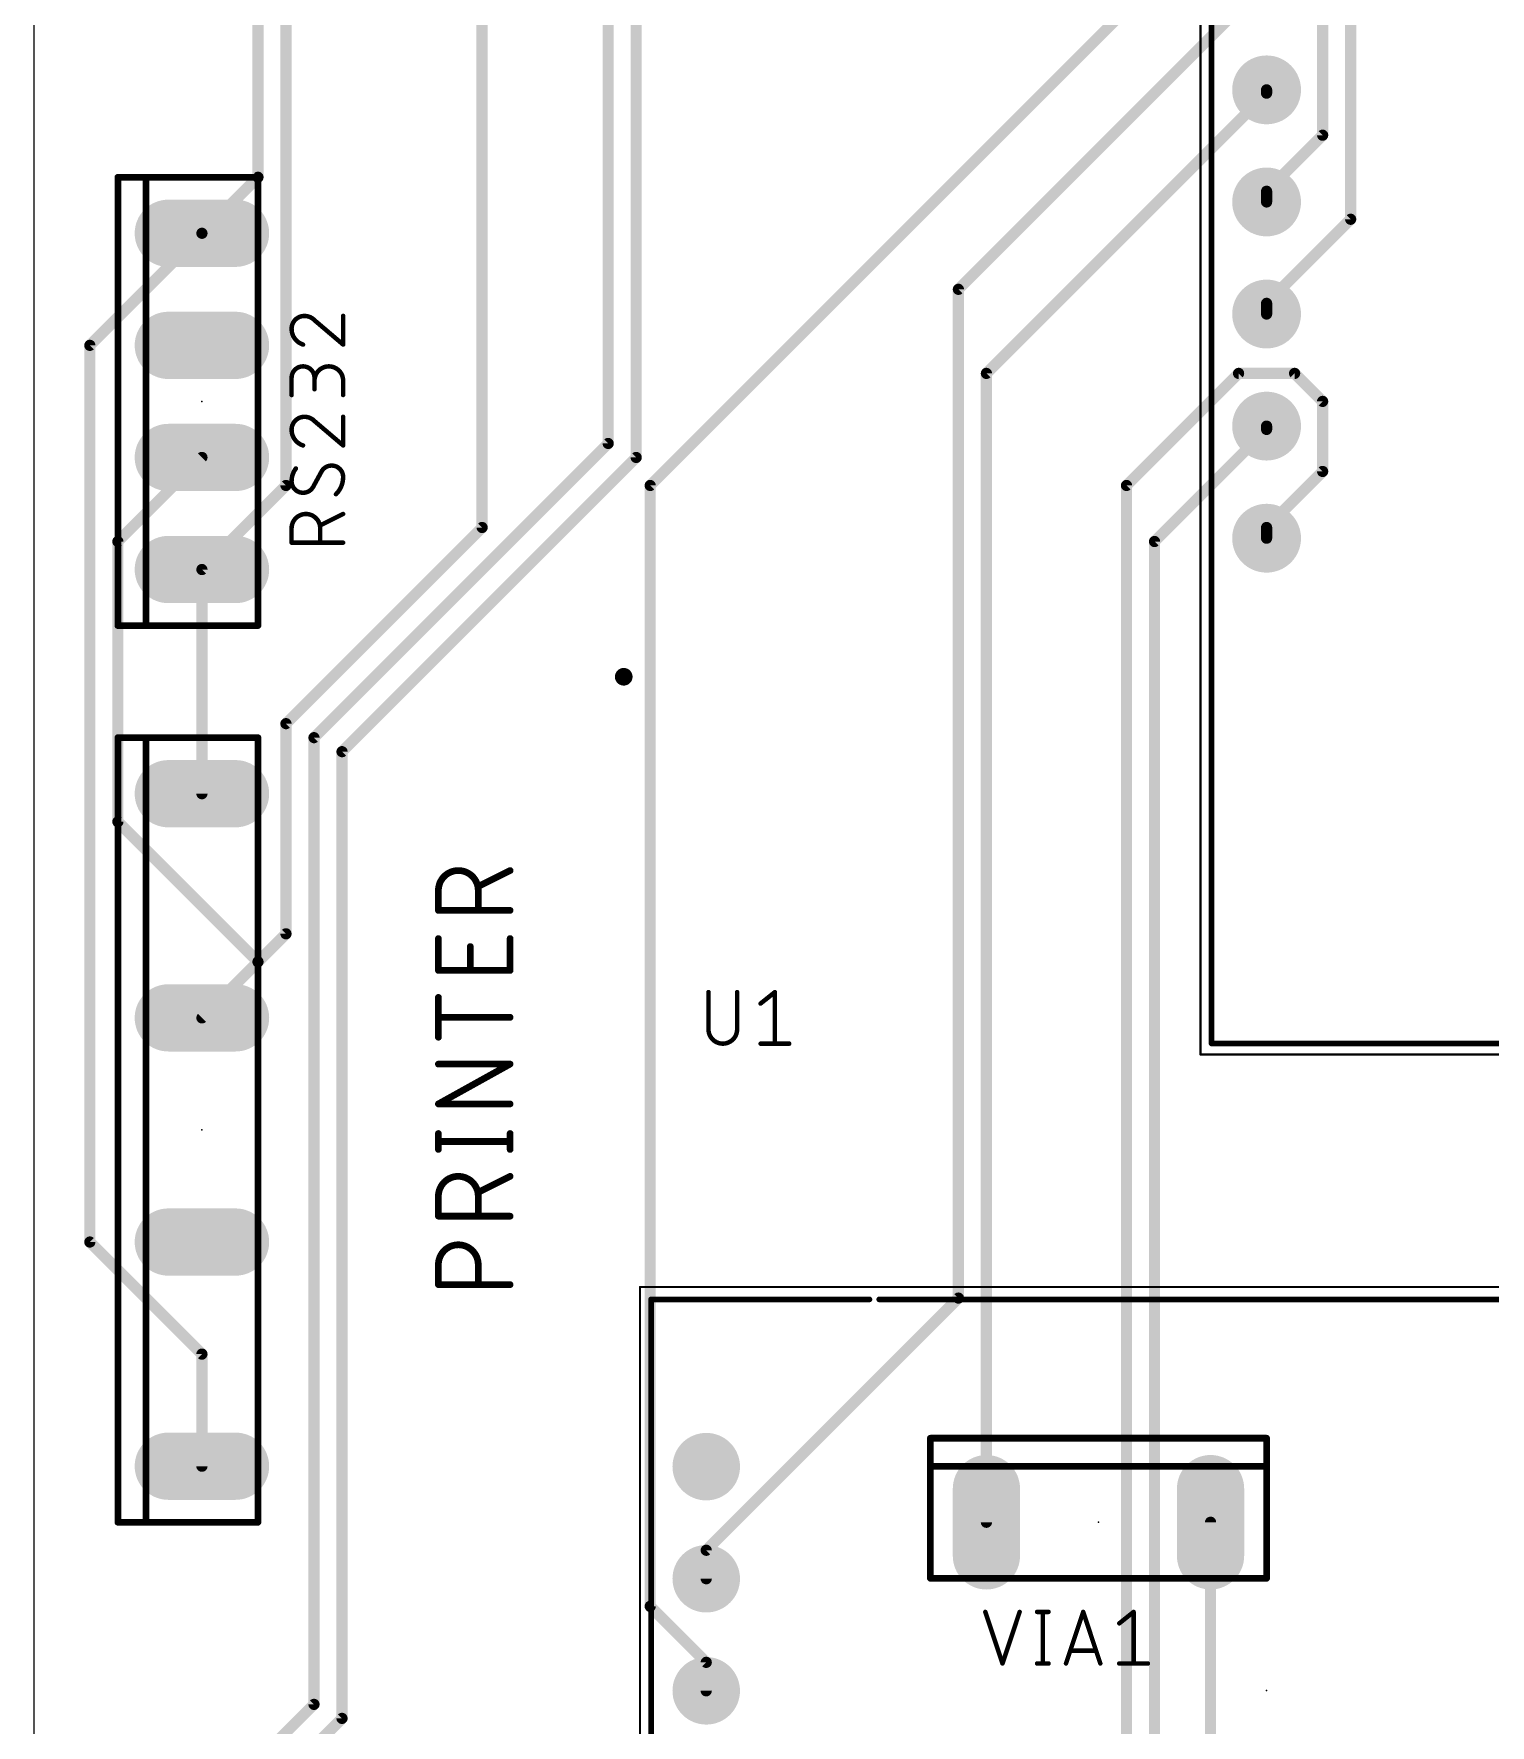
# Model space of a CAD drawing. Extents: x 0 to 84, y -53 to 109.
# Drawn here: x 0 to 33.01, y 37.31 to 75.64 of the extents above; entities that cross this region are included whole.
import ezdxf

# ---------------------------------------------------------------- set-up
doc = ezdxf.new("R2010")
doc.units = 0
for name, color, linetype in [('16', 132, 'CONTINUOUS'), ('17', 110, 'CONTINUOUS'), ('20', 31, 'CONTINUOUS'), ('21', 253, 'CONTINUOUS'), ('23', 53, 'CONTINUOUS'), ('25', 253, 'CONTINUOUS'), ('39', 12, 'CONTINUOUS'), ('51', 253, 'CONTINUOUS')]:
    doc.layers.add(name, color=color, linetype=linetype)

# ---------------------------------------------------------------- blocks, each defined once
blk = doc.blocks.new('ROUNDP')
at = {"const_width": 0.5}
blk.add_lwpolyline([(0, -0.25, 1), (0, 0.25, 1), (0, -0.25)], format="xyb", dxfattribs=at)
blk = doc.blocks.new('RECT')
blk.add_solid([(-0.5, -0.5), (0.5, -0.5), (-0.5, 0.5), (0.5, 0.5)])
blk = doc.blocks.new('LONGP100')
at = {"const_width": 1}
blk.add_lwpolyline([(-0.5, 0), (0.5, 0)], dxfattribs=at)
at = {"const_width": 0.5}
for points in [[(-0.5, 0.25, 1), (-0.5, -0.25)], [(0.5, -0.25, 1), (0.5, 0.25)]]:
    blk.add_lwpolyline(points, format="xyb", dxfattribs=at)

msp = doc.modelspace()

# ---------------------------------------------------------------- linework, layer by layer
at = {"layer": '16', "const_width": 0.254}
for points in [[(29.845, 71.4375), (29.845, 86.995)], [(13.0175, 66.3575), (13.0175, 86.6775)], [(13.6525, 66.04), (13.6525, 84.7725)], [(5.08, 72.39), (5.08, 81.28)], [(29.21, 73.3425), (29.21, 80.01)], [(27.94, 79.375), (13.97, 65.405)], [(10.16, 64.4525), (10.16, 78.74)], [(5.715, 65.405), (5.715, 76.835)], [(27.94, 76.835), (20.955, 69.85)], [(27.94, 74.295), (21.59, 67.945)], [(27.94, 74.295), (27.94, 74.37)], [(27.94, 72.0725), (29.21, 73.3425)], [(3.81, 71.12), (5.08, 72.39)], [(27.94, 72.0725), (27.94, 71.83)], [(27.94, 69.5325), (29.845, 71.4375)], [(3.81, 71.12), (1.27, 68.58)], [(20.955, 69.85), (20.955, 46.99)], [(27.94, 69.5325), (27.94, 69.29)], [(1.27, 68.58), (1.27, 48.26)], [(21.59, 67.945), (21.59, 41.91)], [(27.305, 67.945), (24.765, 65.405)], [(28.575, 67.945), (27.305, 67.945)], [(29.21, 67.31), (28.575, 67.945)], [(29.21, 65.7225), (29.21, 67.31)], [(27.94, 66.675), (25.4, 64.135)], [(27.94, 66.675), (27.94, 66.75)], [(6.35, 59.69), (13.0175, 66.3575)], [(1.905, 64.135), (3.81, 66.04)], [(6.985, 59.3725), (13.6525, 66.04)], [(27.94, 64.4525), (29.21, 65.7225)], [(3.81, 63.5), (5.715, 65.405)], [(13.97, 65.405), (13.97, 40.005)], [(24.765, 65.405), (24.765, 18.415)], [(5.715, 60.0075), (10.16, 64.4525)], [(27.94, 64.4525), (27.94, 64.21)], [(1.905, 57.785), (1.905, 64.135)], [(25.4, 64.135), (25.4, 18.0975)], [(3.81, 63.5), (3.81, 58.42)], [(5.715, 55.245), (5.715, 60.0075)], [(6.35, 37.7825), (6.35, 59.69)], [(6.985, 37.465), (6.985, 59.3725)], [(5.08, 54.61), (1.905, 57.785)], [(5.08, 54.61), (5.715, 55.245)], [(3.81, 53.34), (5.08, 54.61)], [(1.27, 48.26), (3.81, 45.72)], [(20.955, 46.99), (15.24, 41.275)], [(3.81, 45.72), (3.81, 43.18)], [(26.67, 41.91), (26.67, 18.415)], [(15.24, 41.275), (15.24, 40.63)], [(13.97, 40.005), (15.24, 38.735)], [(15.24, 38.735), (15.24, 38.09)], [(1.27, 32.7025), (6.35, 37.7825)], [(1.905, 32.385), (6.985, 37.465)]]:
    msp.add_lwpolyline(points, dxfattribs=at)
at = {"layer": '16', "const_width": 0.127}
for points in [[(28.0035, 74.37, 1), (27.8765, 74.37)], [(27.8765, 74.295, 1), (28.0035, 74.295)], [(27.9849, 74.2501, 1), (27.8951, 74.3399)], [(29.1465, 73.3425, 1), (29.2735, 73.3425)], [(29.2549, 73.2976, 1), (29.1651, 73.3874)], [(5.0165, 72.39, 1), (5.1435, 72.39)], [(5.1249, 72.3451, 1), (5.0351, 72.4349)], [(28.0035, 72.0725, 1), (27.8765, 72.0725)], [(27.8951, 72.1174, 1), (27.9849, 72.0276)], [(27.8765, 71.83, 1), (28.0035, 71.83)], [(29.7815, 71.4375, 1), (29.9085, 71.4375)], [(29.8899, 71.3926, 1), (29.8001, 71.4824)], [(3.7651, 71.1649, 1), (3.8549, 71.0751)], [(3.8549, 71.0751, 1), (3.7651, 71.1649)], [(21.0185, 69.85, 1), (20.8915, 69.85)], [(20.9101, 69.8949, 1), (20.9999, 69.8051)], [(28.0035, 69.5325, 1), (27.8765, 69.5325)], [(27.8951, 69.5774, 1), (27.9849, 69.4876)], [(27.8765, 69.29, 1), (28.0035, 69.29)], [(1.3335, 68.58, 1), (1.2065, 68.58)], [(1.2251, 68.6249, 1), (1.3149, 68.5351)], [(21.6535, 67.945, 1), (21.5265, 67.945)], [(21.5451, 67.9899, 1), (21.6349, 67.9001)], [(27.305, 68.0085, 1), (27.305, 67.8815)], [(27.3499, 67.9001, 1), (27.2601, 67.9899)], [(28.6199, 67.9899, 1), (28.5301, 67.9001)], [(28.575, 67.8815, 1), (28.575, 68.0085)], [(29.2735, 67.31, 1), (29.1465, 67.31)], [(29.1651, 67.2651, 1), (29.2549, 67.3549)], [(28.0035, 66.75, 1), (27.8765, 66.75)], [(27.8765, 66.675, 1), (28.0035, 66.675)], [(27.9849, 66.6301, 1), (27.8951, 66.7199)], [(12.954, 66.3575, 1), (13.081, 66.3575)], [(13.0624, 66.3126, 1), (12.9726, 66.4024)], [(3.8549, 65.9951, 1), (3.7651, 66.0849)], [(13.589, 66.04, 1), (13.716, 66.04)], [(13.6974, 65.9951, 1), (13.6076, 66.0849)], [(29.1465, 65.7225, 1), (29.2735, 65.7225)], [(29.2549, 65.6776, 1), (29.1651, 65.7674)], [(5.6515, 65.405, 1), (5.7785, 65.405)], [(5.7599, 65.3601, 1), (5.6701, 65.4499)], [(14.0335, 65.405, 1), (13.9065, 65.405)], [(13.9251, 65.4499, 1), (14.0149, 65.3601)], [(24.8285, 65.405, 1), (24.7015, 65.405)], [(24.7201, 65.4499, 1), (24.8099, 65.3601)], [(10.0965, 64.4525, 1), (10.2235, 64.4525)], [(10.2049, 64.4076, 1), (10.1151, 64.4974)], [(28.0035, 64.4525, 1), (27.8765, 64.4525)], [(27.8951, 64.4974, 1), (27.9849, 64.4076)], [(1.9685, 64.135, 1), (1.8415, 64.135)], [(1.8601, 64.1799, 1), (1.9499, 64.0901)], [(25.4635, 64.135, 1), (25.3365, 64.135)], [(25.3551, 64.1799, 1), (25.4449, 64.0901)], [(27.8765, 64.21, 1), (28.0035, 64.21)], [(3.8735, 63.5, 1), (3.7465, 63.5)], [(3.7651, 63.5449, 1), (3.8549, 63.4551)], [(5.7785, 60.0075, 1), (5.6515, 60.0075)], [(5.6701, 60.0524, 1), (5.7599, 59.9626)], [(6.4135, 59.69, 1), (6.2865, 59.69)], [(6.3051, 59.7349, 1), (6.3949, 59.6451)], [(7.0485, 59.3725, 1), (6.9215, 59.3725)], [(6.9401, 59.4174, 1), (7.0299, 59.3276)], [(3.7465, 58.42, 1), (3.8735, 58.42)], [(1.9499, 57.8299, 1), (1.8601, 57.7401)], [(1.8415, 57.785, 1), (1.9685, 57.785)], [(5.6515, 55.245, 1), (5.7785, 55.245)], [(5.7599, 55.2001, 1), (5.6701, 55.2899)], [(5.0351, 54.6549, 1), (5.1249, 54.5651)], [(5.1249, 54.5651, 1), (5.0351, 54.6549)], [(5.0351, 54.5651, 1), (5.1249, 54.6549)], [(3.7651, 53.3849, 1), (3.8549, 53.2951)], [(1.3149, 48.3049, 1), (1.2251, 48.2151)], [(1.2065, 48.26, 1), (1.3335, 48.26)], [(20.8915, 46.99, 1), (21.0185, 46.99)], [(20.9999, 46.9451, 1), (20.9101, 47.0349)], [(3.8735, 45.72, 1), (3.7465, 45.72)], [(3.7651, 45.6751, 1), (3.8549, 45.7649)], [(3.7465, 43.18, 1), (3.8735, 43.18)], [(21.5265, 41.91, 1), (21.6535, 41.91)], [(26.7335, 41.91, 1), (26.6065, 41.91)], [(15.3035, 41.275, 1), (15.1765, 41.275)], [(15.1951, 41.3199, 1), (15.2849, 41.2301)], [(15.1765, 40.63, 1), (15.3035, 40.63)], [(14.0149, 40.0499, 1), (13.9251, 39.9601)], [(13.9065, 40.005, 1), (14.0335, 40.005)], [(15.3035, 38.735, 1), (15.1765, 38.735)], [(15.1951, 38.6901, 1), (15.2849, 38.7799)], [(15.1765, 38.09, 1), (15.3035, 38.09)], [(6.2865, 37.7825, 1), (6.4135, 37.7825)], [(6.3949, 37.7376, 1), (6.3051, 37.8274)], [(7.0299, 37.4201, 1), (6.9401, 37.5099)], [(6.9215, 37.465, 1), (7.0485, 37.465)]]:
    msp.add_lwpolyline(points, format="xyb", dxfattribs=at)
at = {"layer": '20'}
msp.add_line((0, 102.54), (0, 0), dxfattribs=at)
at = {"layer": '21'}
for points, const_width in [([(26.69, 52.76), (26.69, 107.16)], 0.127), ([(1.905, 72.39), (1.905, 62.23)], 0.1524), ([(1.905, 72.39), (2.54, 72.39)], 0.1524), ([(2.54, 72.39), (2.54, 62.23)], 0.1524), ([(2.54, 72.39), (5.08, 72.39)], 0.1524), ([(5.08, 62.23), (5.08, 72.39)], 0.1524), ([(2.54, 62.23), (1.905, 62.23)], 0.1524), ([(5.08, 62.23), (2.54, 62.23)], 0.1524), ([(1.905, 59.69), (1.905, 41.91)], 0.1524), ([(1.905, 59.69), (2.54, 59.69)], 0.1524), ([(2.54, 59.69), (2.54, 41.91)], 0.1524), ([(2.54, 59.69), (5.08, 59.69)], 0.1524), ([(5.08, 41.91), (5.08, 59.69)], 0.1524), ([(54.59, 52.76), (26.69, 52.76)], 0.127), ([(20.32, 43.18), (20.32, 43.815)], 0.1524), ([(27.94, 43.815), (20.32, 43.815)], 0.1524), ([(27.94, 43.815), (27.94, 43.18)], 0.1524), ([(20.32, 40.64), (20.32, 43.18)], 0.1524), ([(27.94, 43.18), (20.32, 43.18)], 0.1524), ([(27.94, 43.18), (27.94, 40.64)], 0.1524), ([(2.54, 41.91), (1.905, 41.91)], 0.1524), ([(5.08, 41.91), (2.54, 41.91)], 0.1524), ([(20.32, 40.64), (27.94, 40.64)], 0.1524)]:
    msp.add_lwpolyline(points, dxfattribs=dict(at, const_width=const_width))
for points, const_width in [([(1.9431, 72.39, 1), (1.8669, 72.39)], 0.0762), ([(1.905, 72.4281, 1), (1.905, 72.3519)], 0.0762), ([(2.5781, 72.39, 1), (2.5019, 72.39)], 0.0762), ([(2.54, 72.4281, 1), (2.54, 72.3519)], 0.0762), ([(2.54, 72.3519, 1), (2.54, 72.4281)], 0.0762), ([(5.1181, 72.39, 1), (5.0419, 72.39)], 0.0762), ([(5.08, 72.3519, 1), (5.08, 72.4281)], 0.0762), ([(1.905, 62.2681, 1), (1.905, 62.1919)], 0.0762), ([(1.8669, 62.23, 1), (1.9431, 62.23)], 0.0762), ([(2.54, 62.2681, 1), (2.54, 62.1919)], 0.0762), ([(2.5019, 62.23, 1), (2.5781, 62.23)], 0.0762), ([(2.54, 62.1919, 1), (2.54, 62.2681)], 0.0762), ([(5.0419, 62.23, 1), (5.1181, 62.23)], 0.0762), ([(5.08, 62.1919, 1), (5.08, 62.2681)], 0.0762), ([(13.37, 60.97, 1), (13.37, 61.17, 1), (13.37, 60.97)], 0.2), ([(1.9431, 59.69, 1), (1.8669, 59.69)], 0.0762), ([(1.905, 59.7281, 1), (1.905, 59.6519)], 0.0762), ([(2.5781, 59.69, 1), (2.5019, 59.69)], 0.0762), ([(2.54, 59.7281, 1), (2.54, 59.6519)], 0.0762), ([(2.54, 59.6519, 1), (2.54, 59.7281)], 0.0762), ([(5.1181, 59.69, 1), (5.0419, 59.69)], 0.0762), ([(5.08, 59.6519, 1), (5.08, 59.7281)], 0.0762), ([(26.69, 52.7918, 1), (26.69, 52.7283)], 0.0635), ([(26.6583, 52.76, 1), (26.7218, 52.76)], 0.0635), ([(20.3581, 43.815, 1), (20.2819, 43.815)], 0.0762), ([(20.32, 43.8531, 1), (20.32, 43.7769)], 0.0762), ([(27.9781, 43.815, 1), (27.9019, 43.815)], 0.0762), ([(27.94, 43.7769, 1), (27.94, 43.8531)], 0.0762), ([(20.3581, 43.18, 1), (20.2819, 43.18)], 0.0762), ([(20.32, 43.2181, 1), (20.32, 43.1419)], 0.0762), ([(20.2819, 43.18, 1), (20.3581, 43.18)], 0.0762), ([(27.9781, 43.18, 1), (27.9019, 43.18)], 0.0762), ([(27.9019, 43.18, 1), (27.9781, 43.18)], 0.0762), ([(27.94, 43.1419, 1), (27.94, 43.2181)], 0.0762), ([(1.905, 41.9481, 1), (1.905, 41.8719)], 0.0762), ([(1.8669, 41.91, 1), (1.9431, 41.91)], 0.0762), ([(2.54, 41.9481, 1), (2.54, 41.8719)], 0.0762), ([(2.5019, 41.91, 1), (2.5781, 41.91)], 0.0762), ([(2.54, 41.8719, 1), (2.54, 41.9481)], 0.0762), ([(5.0419, 41.91, 1), (5.1181, 41.91)], 0.0762), ([(5.08, 41.8719, 1), (5.08, 41.9481)], 0.0762), ([(20.32, 40.6781, 1), (20.32, 40.6019)], 0.0762), ([(20.2819, 40.64, 1), (20.3581, 40.64)], 0.0762), ([(27.9019, 40.64, 1), (27.9781, 40.64)], 0.0762), ([(27.94, 40.6019, 1), (27.94, 40.6781)], 0.0762)]:
    msp.add_lwpolyline(points, format="xyb", dxfattribs=dict(at, const_width=const_width))
at = {"layer": '23'}
for p in [(3.81, 67.31), (3.81, 50.8), (24.13, 41.91), (27.94, 38.1)]:
    msp.add_point(p, dxfattribs=at)
at = {"layer": '25'}
for points, const_width in [([(6.1341, 69.2471, 0.4142), (5.842, 68.955)], 0.1016), ([(5.842, 68.955, 0.3252), (6.1016, 68.598)], 0.1016), ([(5.8674, 68.955, 1), (5.8166, 68.955)], 0.0508), ([(6.3613, 69.1498, 0.2053), (6.1341, 69.2471)], 0.1016), ([(6.1341, 69.2725, 1), (6.1341, 69.2217)], 0.0508), ([(6.1341, 69.2217, 1), (6.1341, 69.2725)], 0.0508), ([(6.3777, 69.1691, 1), (6.3448, 69.1304)], 0.0508), ([(6.3429, 69.1323, 1), (6.3797, 69.1673)], 0.0508), ([(7.0358, 69.2471, 1), (6.985, 69.2471)], 0.0508), ([(5.8166, 68.955, 1), (5.8674, 68.955)], 0.0508), ([(6.0938, 68.5739, 1), (6.1095, 68.6222)], 0.0508), ([(6.985, 68.598, 1), (7.0358, 68.598)], 0.0508), ([(6.9939, 68.5787, 1), (7.0269, 68.6174)], 0.0508), ([(6.3613, 67.8445, 1), (5.842, 67.8445)], 0.1016), ([(5.8674, 67.8445, 1), (5.8166, 67.8445)], 0.0508), ([(5.8166, 67.8445, 1), (5.8674, 67.8445)], 0.0508), ([(7.0104, 67.7796, 1), (6.3613, 67.7796)], 0.1016), ([(6.3867, 67.8445, 1), (6.3359, 67.8445)], 0.0508), ([(6.3359, 67.8445, 1), (6.3867, 67.8445)], 0.0508), ([(5.8166, 67.455, 1), (5.8674, 67.455)], 0.0508), ([(6.3359, 67.7796, 1), (6.3867, 67.7796)], 0.0508), ([(6.3359, 67.5849, 1), (6.3867, 67.5849)], 0.0508), ([(7.0358, 67.7796, 1), (6.985, 67.7796)], 0.0508), ([(6.985, 67.7796, 1), (7.0358, 67.7796)], 0.0508), ([(6.985, 67.455, 1), (7.0358, 67.455)], 0.0508), ([(6.1341, 66.9611, 0.4142), (5.842, 66.669)], 0.1016), ([(5.842, 66.669, 0.3252), (6.1016, 66.312)], 0.1016), ([(5.8674, 66.669, 1), (5.8166, 66.669)], 0.0508), ([(5.8166, 66.669, 1), (5.8674, 66.669)], 0.0508), ([(6.3613, 66.8638, 0.2053), (6.1341, 66.9611)], 0.1016), ([(6.1341, 66.9865, 1), (6.1341, 66.9357)], 0.0508), ([(6.1341, 66.9357, 1), (6.1341, 66.9865)], 0.0508), ([(6.3777, 66.8831, 1), (6.3448, 66.8444)], 0.0508), ([(6.3429, 66.8463, 1), (6.3797, 66.8813)], 0.0508), ([(7.0358, 66.9611, 1), (6.985, 66.9611)], 0.0508), ([(6.0938, 66.2879, 1), (6.1095, 66.3362)], 0.0508), ([(6.985, 66.312, 1), (7.0358, 66.312)], 0.0508), ([(6.9939, 66.2927, 1), (7.0269, 66.3314)], 0.0508), ([(5.9394, 65.7913, 0.1623), (5.842, 65.4992)], 0.1016), ([(5.842, 65.4992, 0.4142), (6.1016, 65.2396)], 0.1016), ([(5.8674, 65.4992, 1), (5.8166, 65.4992)], 0.0508), ([(5.9597, 65.7761, 1), (5.919, 65.8066)], 0.0508), ([(6.7508, 65.8562, 0.2656), (6.5236, 65.7264)], 0.1016), ([(6.5017, 65.7393, 1), (6.5455, 65.7135)], 0.0508), ([(6.5459, 65.7143, 1), (6.5013, 65.7386)], 0.0508), ([(7.0104, 65.5966, 0.4142), (6.7508, 65.8562)], 0.1016), ([(6.7508, 65.8816, 1), (6.7508, 65.8308)], 0.0508), ([(6.7508, 65.8308, 1), (6.7508, 65.8816)], 0.0508), ([(6.8481, 65.2071, 0.2), (7.0104, 65.5966)], 0.1016), ([(7.0358, 65.5966, 1), (6.985, 65.5966)], 0.0508), ([(6.985, 65.5966, 1), (7.0358, 65.5966)], 0.0508), ([(5.8166, 65.4992, 1), (5.8674, 65.4992)], 0.0508), ([(6.1016, 65.2396, 0.2656), (6.3288, 65.3694)], 0.1016), ([(6.1016, 65.265, 1), (6.1016, 65.2142)], 0.0508), ([(6.1016, 65.2142, 1), (6.1016, 65.265)], 0.0508), ([(6.3065, 65.3816, 1), (6.3511, 65.3572)], 0.0508), ([(6.3507, 65.3565, 1), (6.307, 65.3823)], 0.0508), ([(6.8302, 65.2252, 1), (6.866, 65.1891)], 0.0508), ([(6.4911, 64.4342, 1), (5.842, 64.4342)], 0.1016), ([(7.0218, 64.736, 1), (6.999, 64.7814)], 0.0508), ([(5.8674, 64.4342, 1), (5.8166, 64.4342)], 0.0508), ([(5.8166, 64.4342, 1), (5.8674, 64.4342)], 0.0508), ([(6.4798, 64.5218, 1), (6.5025, 64.4763)], 0.0508), ([(6.5165, 64.4342, 1), (6.4657, 64.4342)], 0.0508), ([(6.4657, 64.4342, 1), (6.5165, 64.4342)], 0.0508), ([(5.842, 64.135, 1), (5.842, 64.0842)], 0.0508), ([(5.8166, 64.1096, 1), (5.8674, 64.1096)], 0.0508), ([(6.4657, 64.1096, 1), (6.5165, 64.1096)], 0.0508), ([(7.0104, 64.0842, 1), (7.0104, 64.135)], 0.0508), ([(10.0725, 56.2274, 1), (9.1694, 56.2274)], 0.1524), ([(10.812, 56.6449, 1), (10.778, 56.713)], 0.0762), ([(10.0555, 56.3518, 1), (10.0896, 56.2836)], 0.0762), ([(9.2075, 56.2274, 1), (9.1313, 56.2274)], 0.0762), ([(9.1313, 56.2274, 1), (9.2075, 56.2274)], 0.0762), ([(10.1106, 56.2274, 1), (10.0344, 56.2274)], 0.0762), ([(10.0344, 56.2274, 1), (10.1106, 56.2274)], 0.0762), ([(9.1694, 55.8139, 1), (9.1694, 55.7377)], 0.0762), ([(9.1313, 55.7758, 1), (9.2075, 55.7758)], 0.0762), ([(10.0344, 55.7758, 1), (10.1106, 55.7758)], 0.0762), ([(10.795, 55.7377, 1), (10.795, 55.8139)], 0.0762), ([(9.2075, 55.1374, 1), (9.1313, 55.1374)], 0.0762), ([(10.8331, 55.1374, 1), (10.7569, 55.1374)], 0.0762), ([(9.93, 54.9568, 1), (9.8538, 54.9568)], 0.0762), ([(9.1694, 54.453, 1), (9.1694, 54.3768)], 0.0762), ([(9.1313, 54.4149, 1), (9.2075, 54.4149)], 0.0762), ([(9.8538, 54.4149, 1), (9.93, 54.4149)], 0.0762), ([(10.7569, 54.4149, 1), (10.8331, 54.4149)], 0.0762), ([(10.795, 54.3768, 1), (10.795, 54.453)], 0.0762), ([(9.2075, 53.8041, 1), (9.1313, 53.8041)], 0.0762), ([(15.3162, 53.9242, 1), (15.2654, 53.9242)], 0.0508), ([(15.9653, 53.9242, 1), (15.9145, 53.9242)], 0.0508), ([(16.456, 53.6844, 1), (16.4878, 53.6447)], 0.0508), ([(16.8219, 53.9242, 1), (16.771, 53.9242)], 0.0508), ([(16.8123, 53.9044, 1), (16.7806, 53.944)], 0.0508), ([(9.1694, 53.3906, 1), (9.1694, 53.3144)], 0.0762), ([(10.795, 53.3144, 1), (10.795, 53.3906)], 0.0762), ([(9.1313, 52.9009, 1), (9.2075, 52.9009)], 0.0762), ([(15.2908, 53.0804, 1), (15.9399, 53.0804)], 0.1016), ([(15.3162, 53.0804, 1), (15.2654, 53.0804)], 0.0508), ([(15.2654, 53.0804, 1), (15.3162, 53.0804)], 0.0508), ([(15.9653, 53.0804, 1), (15.9145, 53.0804)], 0.0508), ([(15.9145, 53.0804, 1), (15.9653, 53.0804)], 0.0508), ([(16.4719, 52.7812, 1), (16.4719, 52.7304)], 0.0508), ([(16.771, 52.7558, 1), (16.8219, 52.7558)], 0.0508), ([(17.121, 52.7304, 1), (17.121, 52.7812)], 0.0508), ([(9.1694, 52.3311, 1), (9.1694, 52.2549)], 0.0762), ([(10.8135, 52.2597, 1), (10.7765, 52.3263)], 0.0762), ([(10.795, 52.2549, 1), (10.795, 52.3311)], 0.0762), ([(9.1694, 51.428, 1), (9.1694, 51.3518)], 0.0762), ([(9.1509, 51.4232, 1), (9.1879, 51.3566)], 0.0762), ([(10.795, 51.3518, 1), (10.795, 51.428)], 0.0762), ([(9.2075, 50.7195, 1), (9.1313, 50.7195)], 0.0762), ([(9.1694, 50.577, 1), (9.1694, 50.5008)], 0.0762), ([(10.8331, 50.7195, 1), (10.7569, 50.7195)], 0.0762), ([(10.795, 50.5008, 1), (10.795, 50.577)], 0.0762), ([(9.1313, 50.3583, 1), (9.2075, 50.3583)], 0.0762), ([(10.7569, 50.3583, 1), (10.8331, 50.3583)], 0.0762), ([(10.0725, 49.2975, 1), (9.1694, 49.2975)], 0.1524), ([(10.0555, 49.4219, 1), (10.0896, 49.3538)], 0.0762), ([(10.812, 49.715, 1), (10.778, 49.7832)], 0.0762), ([(9.2075, 49.2975, 1), (9.1313, 49.2975)], 0.0762), ([(9.1313, 49.2975, 1), (9.2075, 49.2975)], 0.0762), ([(10.1106, 49.2975, 1), (10.0344, 49.2975)], 0.0762), ([(10.0344, 49.2975, 1), (10.1106, 49.2975)], 0.0762), ([(9.1694, 48.8841, 1), (9.1694, 48.8079)], 0.0762), ([(9.1313, 48.846, 1), (9.2075, 48.846)], 0.0762), ([(10.0344, 48.846, 1), (10.1106, 48.846)], 0.0762), ([(10.795, 48.8079, 1), (10.795, 48.8841)], 0.0762), ([(10.0725, 47.7464, 1), (9.1694, 47.7464)], 0.1524), ([(9.2075, 47.7464, 1), (9.1313, 47.7464)], 0.0762), ([(9.1313, 47.7464, 1), (9.2075, 47.7464)], 0.0762), ([(10.1106, 47.7464, 1), (10.0344, 47.7464)], 0.0762), ([(10.0344, 47.7464, 1), (10.1106, 47.7464)], 0.0762), ([(9.1694, 47.3329, 1), (9.1694, 47.2567)], 0.0762), ([(9.1313, 47.2948, 1), (9.2075, 47.2948)], 0.0762), ([(10.0344, 47.2948, 1), (10.1106, 47.2948)], 0.0762), ([(10.795, 47.2567, 1), (10.795, 47.3329)], 0.0762), ([(21.5887, 39.886, 1), (21.5405, 39.87)], 0.0508), ([(22.3676, 39.87, 1), (22.3194, 39.886)], 0.0508), ([(22.7386, 39.9034, 1), (22.7386, 39.8526)], 0.0508), ([(22.8939, 39.878, 1), (22.8431, 39.878)], 0.0508), ([(22.9983, 39.8526, 1), (22.9983, 39.9034)], 0.0508), ([(23.807, 39.886, 1), (23.7588, 39.87)], 0.0508), ([(23.807, 39.87, 1), (23.7588, 39.886)], 0.0508), ([(24.9513, 39.878, 1), (24.9005, 39.878)], 0.0508), ([(24.9417, 39.8582, 1), (24.91, 39.8978)], 0.0508), ([(24.5854, 39.6382, 1), (24.6172, 39.5985)], 0.0508), ([(21.93, 38.7176, 1), (21.9782, 38.7016)], 0.0508), ([(21.93, 38.7016, 1), (21.9782, 38.7176)], 0.0508), ([(22.7386, 38.735, 1), (22.7386, 38.6842)], 0.0508), ([(22.8431, 38.7096, 1), (22.8939, 38.7096)], 0.0508), ([(22.9983, 38.6842, 1), (22.9983, 38.735)], 0.0508), ([(23.3693, 38.7176, 1), (23.4175, 38.7016)], 0.0508), ([(23.4908, 39.0271, 1), (23.4908, 38.9763)], 0.0508), ([(24.075, 38.9763, 1), (24.075, 39.0271)], 0.0508), ([(24.1482, 38.7016, 1), (24.1964, 38.7176)], 0.0508), ([(24.6013, 38.735, 1), (24.6013, 38.6842)], 0.0508), ([(24.9005, 38.7096, 1), (24.9513, 38.7096)], 0.0508), ([(25.2504, 38.6842, 1), (25.2504, 38.735)], 0.0508)]:
    msp.add_lwpolyline(points, format="xyb", dxfattribs=dict(at, const_width=const_width))
for points, const_width in [([(6.3613, 69.1498), (7.0104, 68.598)], 0.1016), ([(7.0104, 68.598), (7.0104, 69.2471)], 0.1016), ([(5.842, 67.455), (5.842, 67.8445)], 0.1016), ([(6.3613, 67.8445), (6.3613, 67.5849)], 0.1016), ([(7.0104, 67.455), (7.0104, 67.7796)], 0.1016), ([(6.3613, 66.8638), (7.0104, 66.312)], 0.1016), ([(7.0104, 66.312), (7.0104, 66.9611)], 0.1016), ([(6.5236, 65.7264), (6.3288, 65.3694)], 0.1016), ([(7.0104, 64.7587), (6.4911, 64.4991)], 0.1016), ([(5.842, 64.1096), (5.842, 64.4342)], 0.1016), ([(6.4911, 64.4342), (6.4911, 64.1096)], 0.1016), ([(7.0104, 64.1096), (5.842, 64.1096)], 0.1016), ([(10.795, 56.6789), (10.0725, 56.3177)], 0.1524), ([(9.1694, 55.7758), (9.1694, 56.2274)], 0.1524), ([(10.0725, 56.2274), (10.0725, 55.7758)], 0.1524), ([(10.795, 55.7758), (9.1694, 55.7758)], 0.1524), ([(9.1694, 54.4149), (9.1694, 55.1374)], 0.1524), ([(10.795, 55.1374), (10.795, 54.4149)], 0.1524), ([(9.8919, 54.4149), (9.8919, 54.9568)], 0.1524), ([(10.795, 54.4149), (9.1694, 54.4149)], 0.1524), ([(9.1694, 52.9009), (9.1694, 53.8041)], 0.1524), ([(15.2908, 53.9242), (15.2908, 53.0804)], 0.1016), ([(15.9399, 53.0804), (15.9399, 53.9242)], 0.1016), ([(16.4719, 53.6646), (16.7965, 53.9242)], 0.1016), ([(16.7965, 53.9242), (16.7965, 52.7558)], 0.1016), ([(10.795, 53.3525), (9.1694, 53.3525)], 0.1524), ([(16.4719, 52.7558), (17.121, 52.7558)], 0.1016), ([(9.1694, 51.3899), (10.795, 52.293)], 0.1524), ([(10.795, 52.293), (9.1694, 52.293)], 0.1524), ([(10.795, 51.3899), (9.1694, 51.3899)], 0.1524), ([(9.1694, 50.3583), (9.1694, 50.7195)], 0.1524), ([(9.1694, 50.5389), (10.795, 50.5389)], 0.1524), ([(10.795, 50.3583), (10.795, 50.7195)], 0.1524), ([(10.795, 49.7491), (10.0725, 49.3879)], 0.1524), ([(9.1694, 48.846), (9.1694, 49.2975)], 0.1524), ([(10.0725, 49.2975), (10.0725, 48.846)], 0.1524), ([(10.795, 48.846), (9.1694, 48.846)], 0.1524), ([(9.1694, 47.2948), (9.1694, 47.7464)], 0.1524), ([(10.0725, 47.7464), (10.0725, 47.2948)], 0.1524), ([(10.795, 47.2948), (9.1694, 47.2948)], 0.1524), ([(21.5646, 39.878), (21.9541, 38.7096)], 0.1016), ([(21.9541, 38.7096), (22.3435, 39.878)], 0.1016), ([(22.7386, 39.878), (22.9983, 39.878)], 0.1016), ([(22.8685, 39.878), (22.8685, 38.7096)], 0.1016), ([(23.3934, 38.7096), (23.7829, 39.878)], 0.1016), ([(23.7829, 39.878), (24.1723, 38.7096)], 0.1016), ([(24.6013, 39.6184), (24.9259, 39.878)], 0.1016), ([(24.9259, 39.878), (24.9259, 38.7096)], 0.1016), ([(22.7386, 38.7096), (22.9983, 38.7096)], 0.1016), ([(24.075, 39.0017), (23.4908, 39.0017)], 0.1016), ([(24.6013, 38.7096), (25.2504, 38.7096)], 0.1016)]:
    msp.add_lwpolyline(points, dxfattribs=dict(at, const_width=const_width))
at = {"layer": '39', "const_width": 0.05}
for points in [[(26.44, 52.51), (26.44, 107.41)], [(54.84, 52.51), (26.44, 52.51)], [(13.74, 47.24), (13.74, 26.42)], [(18.69, 47.24), (13.74, 47.24)], [(40.87, 47.24), (18.14, 47.24)]]:
    msp.add_lwpolyline(points, dxfattribs=at)
at = {"layer": '39', "const_width": 0.025}
for points in [[(26.44, 52.5225, 1), (26.44, 52.4975)], [(26.4275, 52.51, 1), (26.4525, 52.51)], [(13.7525, 47.24, 1), (13.7275, 47.24)], [(13.74, 47.2525, 1), (13.74, 47.2275)], [(18.14, 47.2525, 1), (18.14, 47.2275)], [(18.69, 47.2275, 1), (18.69, 47.2525)]]:
    msp.add_lwpolyline(points, format="xyb", dxfattribs=at)
at = {"layer": '51', "const_width": 0.127}
for points in [[(26.69, 52.76), (26.69, 107.16)], [(54.59, 52.76), (26.69, 52.76)], [(13.99, 46.96), (13.99, 26.7)], [(18.94, 46.96), (13.99, 46.96)], [(40.62, 46.96), (19.16, 46.96)]]:
    msp.add_lwpolyline(points, dxfattribs=at)
at = {"layer": '51'}
for points, const_width in [([(13.37, 60.97, 1), (13.37, 61.17, 1), (13.37, 60.97)], 0.2), ([(26.69, 52.7918, 1), (26.69, 52.7283)], 0.0635), ([(26.6583, 52.76, 1), (26.7218, 52.76)], 0.0635), ([(14.0218, 46.96, 1), (13.9582, 46.96)], 0.0635), ([(13.99, 46.9918, 1), (13.99, 46.9282)], 0.0635), ([(18.94, 46.9282, 1), (18.94, 46.9918)], 0.0635), ([(19.16, 46.9918, 1), (19.16, 46.9282)], 0.0635)]:
    msp.add_lwpolyline(points, format="xyb", dxfattribs=dict(at, const_width=const_width))

# ---------------------------------------------------------------- block references
at = {"layer": '17'}
for name, p, xscale, yscale in [('ROUNDP', (27.94, 74.37), 1.56, 1.56), ('ROUNDP', (27.94, 74.37), 1.56, 1.56), ('ROUNDP', (27.94, 71.83), 1.56, 1.56), ('ROUNDP', (27.94, 71.83), 1.56, 1.56), ('LONGP100', (3.81, 71.12), 1.524, 1.524), ('LONGP100', (3.81, 71.12), 1.524, 1.524), ('ROUNDP', (27.94, 69.29), 1.56, 1.56), ('ROUNDP', (27.94, 69.29), 1.56, 1.56), ('LONGP100', (3.81, 68.58), 1.524, 1.524), ('LONGP100', (3.81, 68.58), 1.524, 1.524), ('ROUNDP', (27.94, 66.75), 1.56, 1.56), ('ROUNDP', (27.94, 66.75), 1.56, 1.56), ('LONGP100', (3.81, 66.04), 1.524, 1.524), ('LONGP100', (3.81, 66.04), 1.524, 1.524), ('ROUNDP', (27.94, 64.21), 1.56, 1.56), ('ROUNDP', (27.94, 64.21), 1.56, 1.56), ('LONGP100', (3.81, 63.5), 1.524, 1.524), ('LONGP100', (3.81, 63.5), 1.524, 1.524), ('ROUNDP', (15.24, 43.17), 1.53, 1.53), ('ROUNDP', (15.24, 43.17), 1.53, 1.53), ('ROUNDP', (15.24, 40.63), 1.53, 1.53), ('ROUNDP', (15.24, 40.63), 1.53, 1.53), ('ROUNDP', (15.24, 38.09), 1.53, 1.53), ('ROUNDP', (15.24, 38.09), 1.53, 1.53)]:
    msp.add_blockref(name, p, dxfattribs=dict(at, xscale=xscale, yscale=yscale))
at = {"layer": '17', "xscale": 1.524, "yscale": 1.524}
for p, rotation in [((3.81, 58.42), 180), ((3.81, 58.42), 180), ((3.81, 53.34), 180), ((3.81, 53.34), 180), ((3.81, 48.26), 180), ((3.81, 48.26), 180), ((3.81, 43.18), 180), ((3.81, 43.18), 180), ((21.59, 41.91), 90), ((21.59, 41.91), 90), ((26.67, 41.91), 90), ((26.67, 41.91), 90)]:
    msp.add_blockref('LONGP100', p, dxfattribs=dict(at, rotation=rotation))
at = {"layer": '21', "xscale": 0.508, "yscale": 0.508, "rotation": 90}
for p in [(3.81, 71.12), (3.81, 68.58), (3.81, 66.04), (3.81, 63.5), (3.81, 58.42), (3.81, 53.34), (3.81, 48.26), (3.81, 43.18)]:
    msp.add_blockref('RECT', p, dxfattribs=at)
at = {"layer": '21', "xscale": 0.508, "yscale": 0.508}
for p in [(21.59, 41.91), (26.67, 41.91)]:
    msp.add_blockref('RECT', p, dxfattribs=at)

doc.saveas('drawing.dxf')
